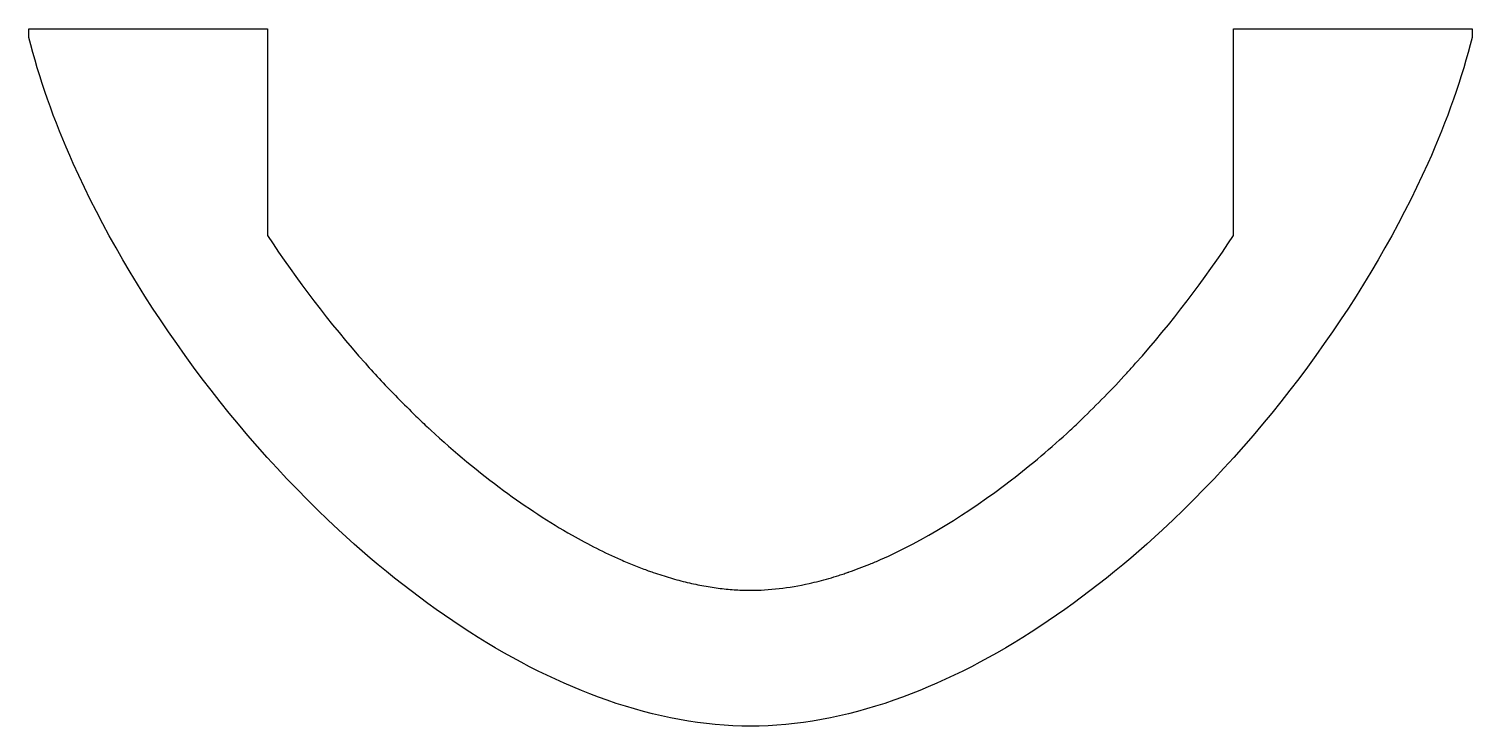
# Model space of a CAD drawing. Header units: millimetres. Extents: x 0 to 95.6, y 0 to 46.2.
import ezdxf

# ---------------------------------------------------------------- set-up
doc = ezdxf.new("R2010")
doc.units = ezdxf.units.MM

msp = doc.modelspace()

# ---------------------------------------------------------------- linework, layer by layer
for p, q in [((0, 45.624, 0), (0, 46.19, 0)), ((0, 46.19, 0), (2.822, 46.19, 0)), ((2.822, 46.19, 0), (8.822, 46.19, 0)), ((8.822, 46.19, 0), (10, 46.19, 0)), ((10, 46.19, 0), (15.822, 46.19, 0)), ((15.822, 46.19, 0), (15.822, 32.501, 0)), ((79.822, 46.19, 0), (85.644, 46.19, 0)), ((79.822, 32.501, 0), (79.822, 46.19, 0)), ((85.644, 46.19, 0), (86.822, 46.19, 0)), ((86.822, 46.19, 0), (92.822, 46.19, 0)), ((92.822, 46.19, 0), (95.644, 46.19, 0)), ((95.644, 46.19, 0), (95.644, 45.624, 0))]:
    msp.add_line(p, q)
for points, knots in [([(47.822, 0, 0), (44.727, 0, 0), (41.542, 0.593, 0), (32.238, 3.833, 0), (26.064, 7.868, 0), (13.056, 19.919, 0), (6.731, 28.811, 0), (1.654, 40.144, 0), (0.665, 42.969, 0), (0, 45.624, 0)], [0, 0, 0, 0, 0.158774, 0.158774, 0.459314, 0.459314, 0.862847, 0.862847, 1, 1, 1, 1]), ([(95.644, 45.624, 0), (94.979, 42.969, 0), (93.991, 40.144, 0), (88.914, 28.811, 0), (82.589, 19.919, 0), (69.58, 7.868, 0), (63.407, 3.833, 0), (54.103, 0.593, 0), (50.918, 0, 0), (47.822, 0, 0)], [0, 0, 0, 0, 0.137153, 0.137153, 0.540686, 0.540686, 0.841226, 0.841226, 1, 1, 1, 1]), ([(15.822, 32.501, 0), (17.731, 29.579, 0), (19.923, 26.694, 0), (22.299, 24.034, 0), (22.994, 23.255, 0), (23.705, 22.494, 0), (24.427, 21.756, 0), (24.833, 21.342, 0), (25.242, 20.936, 0), (25.654, 20.537, 0), (25.928, 20.272, 0), (26.203, 20.011, 0), (26.479, 19.753, 0), (26.529, 19.707, 0), (26.578, 19.661, 0), (26.628, 19.615, 0), (28.205, 18.154, 0), (29.831, 16.81, 0), (31.463, 15.61, 0), (32.979, 14.494, 0), (34.501, 13.502, 0), (35.995, 12.653, 0), (37.084, 12.035, 0), (38.158, 11.492, 0), (39.204, 11.033, 0), (39.504, 10.901, 0), (39.802, 10.776, 0), (40.098, 10.658, 0), (40.388, 10.541, 0), (40.675, 10.431, 0), (40.96, 10.328, 0), (41.069, 10.288, 0), (41.178, 10.25, 0), (41.286, 10.212, 0), (41.315, 10.202, 0), (41.344, 10.192, 0), (41.373, 10.182, 0), (41.759, 10.049, 0), (42.14, 9.928, 0), (42.513, 9.819, 0), (42.892, 9.708, 0), (43.265, 9.609, 0), (43.631, 9.522, 0), (44.006, 9.433, 0), (44.375, 9.356, 0), (44.737, 9.29, 0), (45.101, 9.224, 0), (45.46, 9.169, 0), (45.812, 9.126, 0), (46.17, 9.082, 0), (46.522, 9.05, 0), (46.867, 9.029, 0), (47.191, 9.01, 0), (47.51, 9, 0), (47.822, 9, 0)], [0, 0, 0, 0, 0.22238, 0.22238, 0.22238, 0.287498, 0.287498, 0.287498, 0.324031, 0.324031, 0.324031, 0.348271, 0.348271, 0.348271, 0.352617, 0.352617, 0.352617, 0.490832, 0.490832, 0.490832, 0.619211, 0.619211, 0.619211, 0.712787, 0.712787, 0.712787, 0.739656, 0.739656, 0.739656, 0.766035, 0.766035, 0.766035, 0.77611, 0.77611, 0.77611, 0.778805, 0.778805, 0.778805, 0.81469, 0.81469, 0.81469, 0.85105, 0.85105, 0.85105, 0.888287, 0.888287, 0.888287, 0.925829, 0.925829, 0.925829, 0.964059, 0.964059, 0.964059, 1, 1, 1, 1]), ([(47.822, 9, 0), (48.433, 9, 0), (49.067, 9.037, 0), (49.724, 9.113, 0), (50.368, 9.188, 0), (51.034, 9.301, 0), (51.721, 9.455, 0), (52.144, 9.549, 0), (52.576, 9.659, 0), (53.016, 9.786, 0), (53.236, 9.849, 0), (53.458, 9.916, 0), (53.682, 9.987, 0), (53.793, 10.022, 0), (53.906, 10.059, 0), (54.019, 10.096, 0), (54.075, 10.115, 0), (54.132, 10.134, 0), (54.188, 10.154, 0), (54.227, 10.167, 0), (54.266, 10.18, 0), (54.305, 10.194, 0), (54.323, 10.2, 0), (54.341, 10.206, 0), (54.359, 10.212, 0), (54.578, 10.289, 0), (54.799, 10.369, 0), (55.023, 10.454, 0), (55.256, 10.542, 0), (55.491, 10.634, 0), (55.727, 10.731, 0), (55.963, 10.827, 0), (56.201, 10.928, 0), (56.44, 11.033, 0), (59.215, 12.251, 0), (62.187, 14.057, 0), (65.111, 16.31, 0), (66.43, 17.325, 0), (67.739, 18.431, 0), (69.017, 19.615, 0), (69.269, 19.848, 0), (69.519, 20.084, 0), (69.769, 20.324, 0), (70.786, 21.298, 0), (71.785, 22.321, 0), (72.756, 23.382, 0), (72.954, 23.597, 0), (73.151, 23.815, 0), (73.346, 24.034, 0), (75.721, 26.694, 0), (77.914, 29.579, 0), (79.822, 32.501, 0)], [0, 0, 0, 0, 0.070213, 0.070213, 0.070213, 0.139011, 0.139011, 0.139011, 0.181451, 0.181451, 0.181451, 0.20267, 0.20267, 0.20267, 0.21328, 0.21328, 0.21328, 0.218585, 0.218585, 0.218585, 0.222231, 0.222231, 0.222231, 0.22389, 0.22389, 0.22389, 0.24444, 0.24444, 0.24444, 0.265827, 0.265827, 0.265827, 0.287213, 0.287213, 0.287213, 0.535455, 0.535455, 0.535455, 0.647383, 0.647383, 0.647383, 0.669448, 0.669448, 0.669448, 0.759329, 0.759329, 0.759329, 0.77762, 0.77762, 0.77762, 1, 1, 1, 1])]:
    msp.add_open_spline(points, degree=3, knots=knots)

doc.saveas('drawing.dxf')
